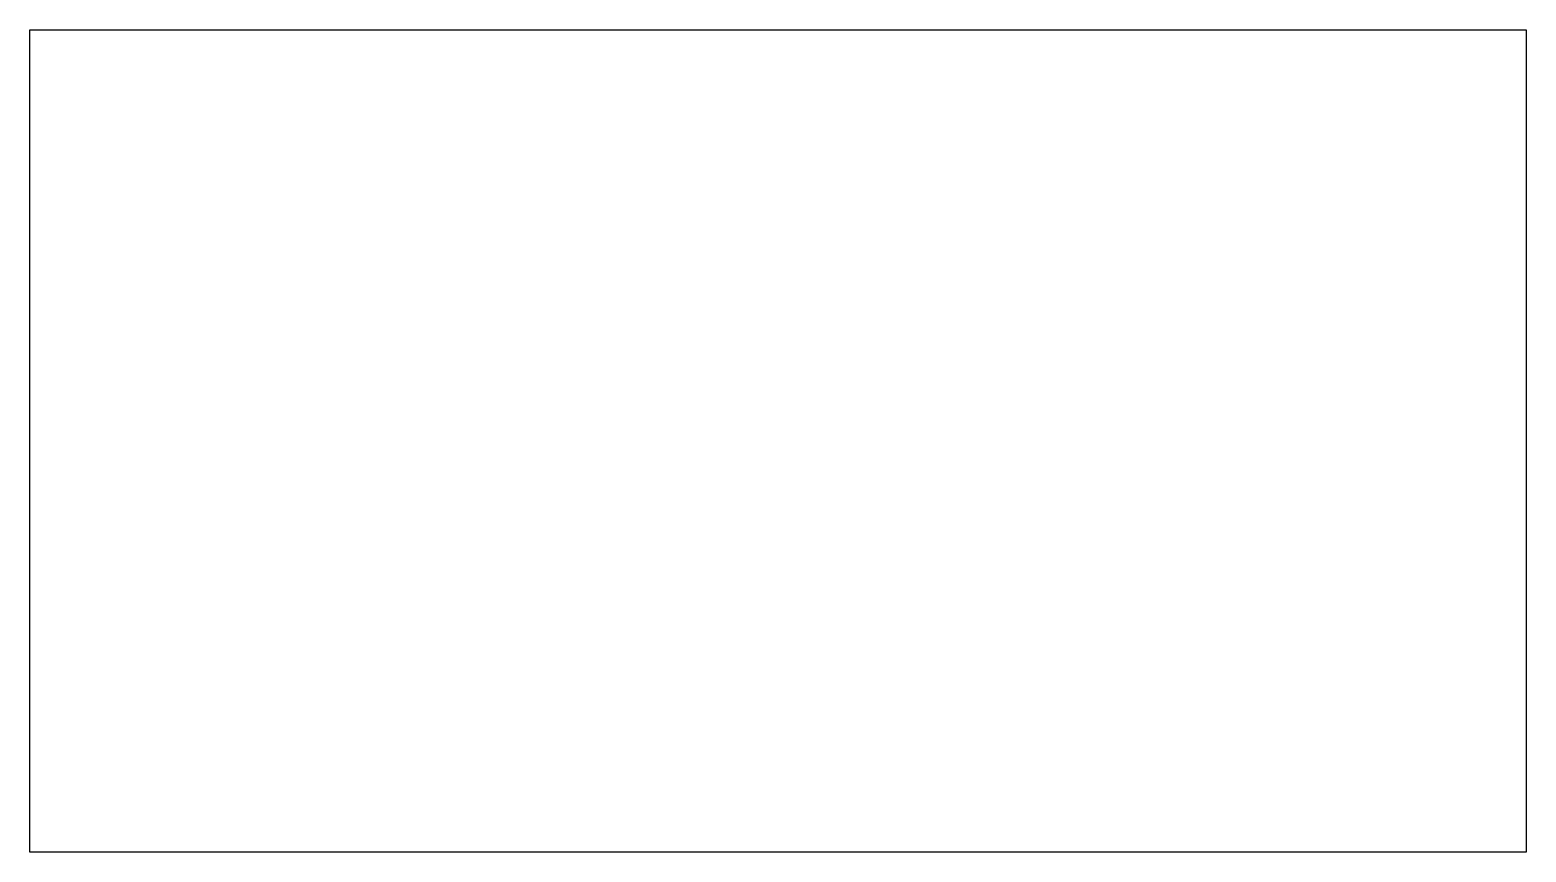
# Model space of a CAD drawing. Header units: metres. Extents: x -18.5 to -15.6, y -1.1 to 46.5.
# Drawn here: x -18.55 to -15.55, y -1.1 to 0.55 of the extents above.
import ezdxf

# ---------------------------------------------------------------- set-up
doc = ezdxf.new("R2010")
doc.units = ezdxf.units.M

msp = doc.modelspace()

# ---------------------------------------------------------------- linework, layer by layer
for p, q in [((-18.55, 0.545), (-18.55, 0.5495)), ((-18.55, 0.5495), (-15.6202, 0.5495)), ((-18.55, 0.4544), (-18.55, 0.545)), ((-15.6202, 0.5495), (-15.55, 0.5495)), ((-15.6202, 0.5495), (-15.6202, 0.5495)), ((-15.55, 0.5495), (-15.55, 0.5399)), ((-15.55, 0.5399), (-15.55, 0.243)), ((-18.55, 0.4502), (-18.55, 0.4544)), ((-18.55, 0.2993), (-18.55, 0.4502)), ((-18.55, 0.1604), (-18.55, 0.2993)), ((-15.55, 0.243), (-15.55, 0.0667)), ((-18.55, -1.1), (-18.55, 0.1604)), ((-15.55, 0.0667), (-15.55, -0.0113)), ((-15.55, -0.0113), (-15.55, -1.1)), ((-16.7661, -1.1), (-18.55, -1.1)), ((-15.55, -1.1), (-16.7661, -1.1))]:
    msp.add_line(p, q)

doc.saveas('drawing.dxf')
